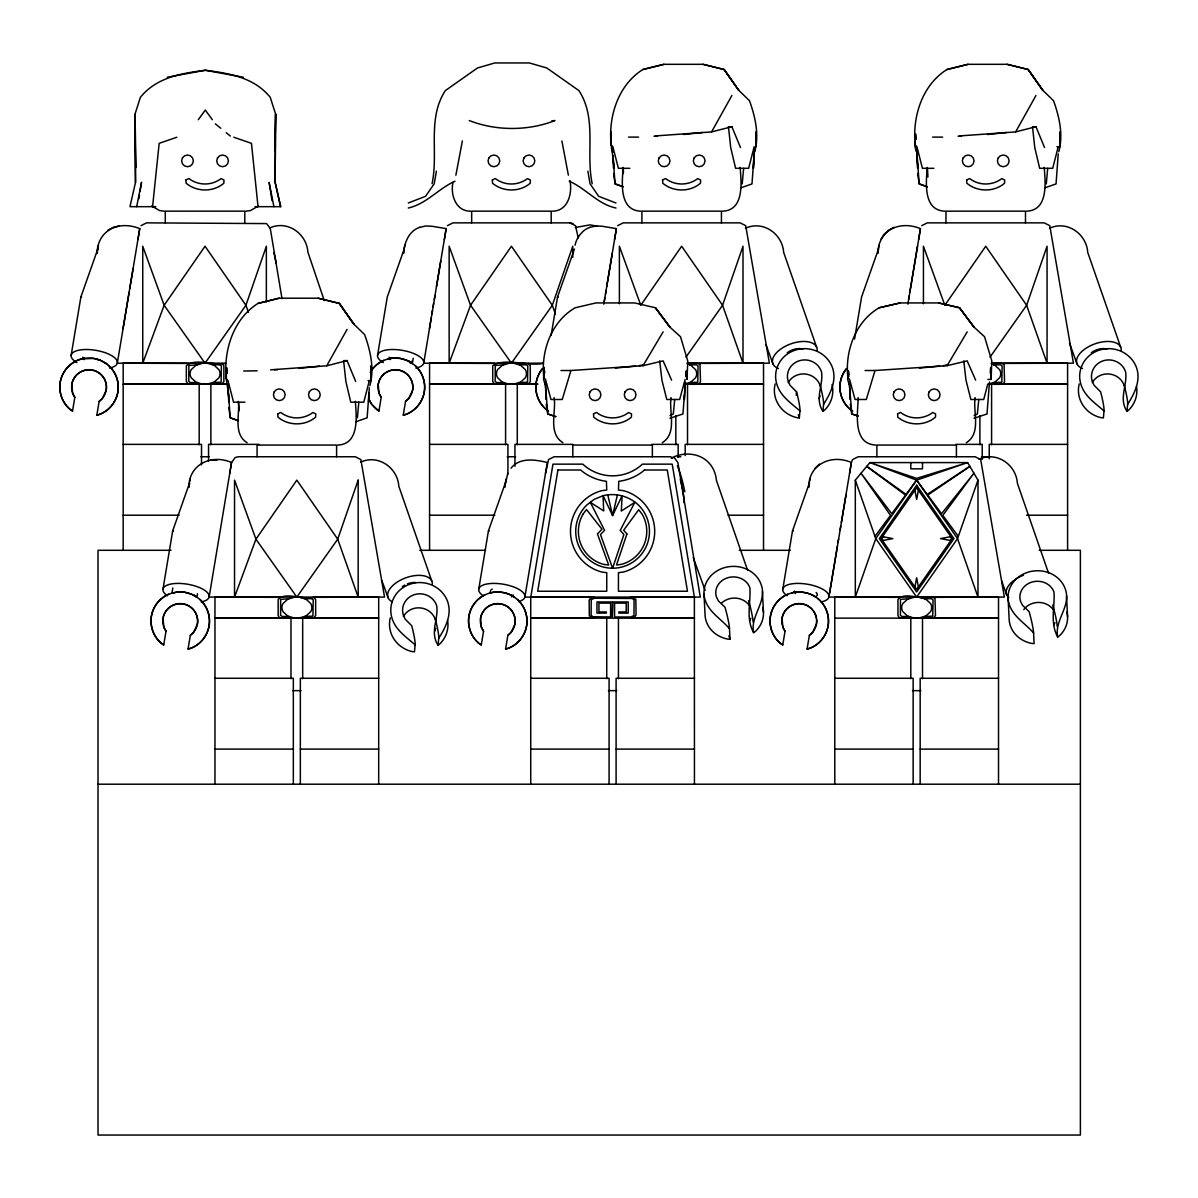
<?xml version="1.0" encoding="UTF-8"?>
<svg xmlns="http://www.w3.org/2000/svg" width="1198" height="1198" viewBox="0 0 1198 1198"><rect width="100%" height="100%" fill="white"/><g stroke="black" fill="none" stroke-linecap="round" stroke-linejoin="round"><path stroke-width="1.5" d="M244.961 402.199L233.55 402.199L228.009 380.59L226.332 378.808L226.422 367.666L226.961 373.132M368.58 402.199L368.924 393.244L367.142 417.803L355.671 421.846M671.584 380.17L663.108 360.868L643.026 365.69L570.937 370.511L562.251 399.488L550.975 399.488L545.509 379.407L543.862 377.759L543.937 367.412L543.592 379.407L544.985 384.124M629.789 168.304L618.378 168.304L612.852 146.695L611.175 144.913L611.265 131.915C609.123 144.284 614.185 155.965 613.601 168.304L613.002 155.695L615.038 183.908L623.245 186.798L615.113 183.908L613.601 173.5M684.447 394.666L684.372 399.488L685.406 382.072L682.95 413.969L669.996 418.267M975.651 380.17L967.175 360.868L947.094 365.69L875.004 370.511L866.304 399.488L855.043 399.488L849.577 379.407L847.914 377.759L847.974 370.871L847.66 379.407L849.053 384.124M933.856 168.304L922.445 168.304L916.904 146.695L915.242 144.913L915.317 133.772L914.973 146.695L916.38 151.757M274.941 150.978L275.6 114.11L270.254 97.338C254.126 77.391 229.207 73.303 205.307 70.263C181.407 73.303 156.489 77.391 140.376 97.338L135.03 114.11L135.509 182.306L129.983 206.67L155.77 206.67M226.392 367.651C224.49 379.392 229.462 390.473 228.773 402.199L227.77 384.109L230.211 417.803L238.402 420.693L230.286 417.803L228.773 407.41M753.752 159.349L753.422 168.304L754.56 148.372L751.985 183.908L740.499 187.951M369.868 385.666C374.57 368.714 370.452 350.894 364.656 334.616L353.904 324.209L339.244 303.408L318.219 298.212L279.134 298.212L258.034 303.408C233.236 318.953 223.247 350.804 226.332 378.808M754.695 151.757C759.412 134.82 755.294 117 749.499 100.722L738.747 90.314L724.071 69.514L703.061 64.318L663.962 64.318L642.877 69.514C618.063 85.058 608.09 116.91 611.175 144.913M1058.762 151.757C1063.48 134.82 1059.346 117 1053.551 100.722L1042.799 90.314L1028.139 69.514L1007.129 64.318L968.029 64.318L946.944 69.514C922.131 85.058 912.157 116.91 915.242 144.913M686.768 377.759L686.739 372.593L687.038 379.407L687.742 360.868L680.494 336.728L669.877 327.069L655.381 307.751L634.626 302.929L596.005 302.929L575.25 307.751C551.335 321.453 540.657 351.328 543.862 377.759M987.886 379.407L991.105 379.407L991.794 360.868L984.561 336.728L973.944 327.069L959.448 307.751L938.693 302.929L900.072 302.929L879.242 307.751C855.402 321.498 844.725 351.343 847.914 377.759M368.67 397.002L369.328 387.823M1058.223 153.928L1056.052 183.908L1044.566 187.951M989.473 382.072L987.017 413.969L974.049 418.267M990.192 372.937L990.611 367.516M447.588 620.235A29.231 27.883 5.1 0 1 440.01 643.76L438.094 645.243C429.513 632.439 438.753 619.052 436.701 605.799A17.446 16.637 5.1 0 0 414.987 594.478A17.446 16.637 5.1 0 0 403.307 615.098L405.164 619.141L411.678 625.7L412.307 628.037A23.391 2.591 74.4 0 1 415.122 644.809L414.478 651.817L412.022 651.562A29.231 27.883 5.1 0 1 390.293 617.824M438.094 645.243L438.738 638.235A23.391 2.591 74.4 0 0 435.922 621.448L435.293 619.126M796.221 395.145L796.52 391.806L790.006 385.247L788.134 381.204A17.446 16.637 5.1 0 1 799.83 360.583A17.446 16.637 5.1 0 1 821.543 371.904C823.58 385.157 814.34 398.545 822.936 411.348L824.853 409.866A29.231 27.883 5.1 0 0 832.056 384.528M775.136 383.929A29.231 27.883 5.1 0 0 796.865 417.653L799.321 417.922L799.95 410.914A23.391 2.591 74.4 0 0 797.134 394.127L796.52 391.806M822.936 411.348L823.565 404.34A23.391 2.591 74.4 0 0 820.75 387.553L820.136 385.232M1136.498 386.34A29.231 27.883 5.1 0 1 1128.92 409.866L1127.004 411.348C1118.408 398.545 1127.647 385.157 1125.596 371.904A17.446 16.637 5.1 0 0 1103.897 360.583A17.446 16.637 5.1 0 0 1092.202 381.204L1094.059 385.247L1100.588 391.806L1101.202 394.127A23.391 2.591 74.4 0 1 1104.017 410.914L1103.388 417.922L1100.917 417.653A29.231 27.883 5.1 0 1 1079.203 383.929M1127.004 411.348L1127.632 404.34A23.391 2.591 74.4 0 0 1124.817 387.553L1124.203 385.232M152.58 206.67L159.169 143.341L176.81 137.246M703.975 593.549L705.053 614.709A29.231 26.071 -2.9 0 0 727.56 639.073L730.016 639.268L729.477 628.68C721.495 619.216 709.456 612.717 705.203 600.243A29.231 26.071 -2.9 0 1 724.775 567.567A29.231 26.071 -2.9 0 1 761.179 584.654C767.469 601.83 749.933 615.847 753.632 632.679L755.549 631.271A29.231 26.071 -2.9 0 0 762.737 607.461M1008.087 597.907L1009.15 619.081A29.231 26.071 -2.9 0 0 1031.658 643.431L1034.114 643.625L1033.589 633.038C1025.593 623.574 1013.553 617.09 1009.3 604.616A29.231 26.071 -2.9 0 1 1028.887 571.94A29.231 26.071 -2.9 0 1 1065.292 589.027C1071.581 606.203 1054.03 620.22 1057.729 637.051L1059.646 635.629A29.231 26.071 -2.9 0 0 1066.849 611.834M357.378 417.803L358.816 402.199M742.206 183.908L743.644 168.304M1046.273 183.908L1047.711 168.304M462.368 140.945L455.884 175.178M138.923 198.748L139.492 195.094M140.076 191.44L141.529 182.306L136.692 206.67M98.431 245.231L97.068 253.452C97.412 230.256 118.692 220.073 139.747 228.623L137.92 239.66M229.717 473.554L231.543 462.518L209.126 597.083L384.543 597.083L360.868 459.568L355.312 456.752L238.357 456.752L235.242 457.486L231.543 462.518C211.357 453.653 188.625 464.539 188.865 487.361L189.598 482.929L172.677 530.879L162.973 589.161M404.834 245.231L403.471 253.452C404.415 242.79 408.578 231.139 419.689 227.35M419.674 227.335L425.634 225.988L431.729 226.212L446.15 228.623L444.323 239.66M506.005 479.125L504.628 487.361L507.772 473.33M575.07 245.231C575.983 238.971 582.153 229.657 589.925 227.35M589.91 227.335L595.87 225.988L601.965 226.212L616.386 228.623L614.559 239.66M849.547 473.554L851.374 462.518L828.941 597.083L1004.373 597.083L980.698 459.568L975.127 456.752L858.187 456.752L852.617 459.568L851.374 462.518C831.187 453.653 808.44 464.539 808.695 487.361L809.429 482.929L792.507 530.879L782.788 589.161M879.137 245.231L877.775 253.452C878.254 230.435 899.204 219.953 920.453 228.623L918.626 239.66M545.479 473.554L548.549 459.568L554.12 456.752L671.06 456.752M71.161 355.267L80.88 296.984L97.802 249.034M123.035 328.611L129.129 292.222M129.743 288.583L133.098 268.577M139.747 228.623L117.314 363.189L225.479 363.189M189.868 481.296L190.242 479.125M197.146 597.443L192.354 594.508L185.046 592.276L177.424 592.007L171.943 593.22L172.826 587.963M194.45 610.875A17.446 17.446 0 0 0 170.116 606.802A17.446 17.446 0 0 0 166.043 631.121L163.722 644.973C154.347 639.103 149.765 627.168 151.367 616.371A29.231 29.231 0 0 1 185.031 592.366A29.231 29.231 0 0 1 209.036 626.045C207.149 636.827 198.823 646.546 188.041 649.046L190.362 635.195A17.446 17.446 0 0 0 195.274 612.148M377.565 355.267L387.283 296.984L404.205 249.034M387.598 359.235L392.63 358.112L400.252 358.382L407.545 360.613L412.337 363.548L413.22 358.292M429.438 328.611L431.265 317.695M431.879 314.056L432.478 310.417M433.092 306.778L433.706 303.139M434.32 299.5L434.919 295.861M436.446 286.771L440.774 260.954M446.15 228.623L423.718 363.189L543.038 363.189M478.736 589.161L488.44 530.879L505.361 482.929M551.11 335.47L557.519 296.984L574.441 249.034M505.571 649.046L507.892 635.195A17.446 17.446 0 0 0 511.965 610.875A17.446 17.446 0 0 0 487.646 606.802A17.446 17.446 0 0 0 483.573 631.121L481.252 644.973C471.877 639.103 467.28 627.168 468.897 616.371A29.231 29.231 0 0 1 502.561 592.366A29.231 29.231 0 0 1 526.566 626.045C524.589 636.782 516.338 646.546 505.571 649.046L507.997 648.388A29.231 29.231 0 0 0 517.521 599.434M530.804 597.083L552.967 464.15L582.782 464.15A43.847 43.847 0 0 0 642.398 464.15L672.213 464.15L694.376 597.083L694.451 784.196M604.241 301.327L604.855 297.688M605.469 294.049L606.068 290.41M606.682 286.771L612.253 253.437M603.792 304.202L616.386 228.623M809.698 481.296L810.058 479.125M854.563 339.064L861.587 296.984L878.493 249.034M812.544 609.677A17.446 17.446 0 0 0 788.539 607.251A17.446 17.446 0 0 0 785.064 631.121L782.743 644.973C773.369 639.088 768.697 627.198 770.404 616.371A29.231 29.231 0 0 1 804.068 592.366A29.231 29.231 0 0 1 828.073 626.045C826.156 636.827 817.86 646.546 807.078 649.046L809.399 635.195A17.446 17.446 0 0 0 816.632 619.321M829.54 593.25L837.402 546.138M838.016 542.499L838.615 538.86M840.142 529.756L840.756 526.117M841.37 522.478L845.998 494.849M908.608 299.5L909.222 295.861M909.836 292.222L917.533 246.174M907.859 304.202L920.453 228.623M432.059 183.713C438.663 152.925 427.012 118.722 445.312 90.629L477.493 67.972L494.819 62.955L529.426 62.955L546.767 67.972L578.934 90.629C597.248 118.722 585.582 152.925 592.201 183.713M436.401 171.149L434.23 183.713L425.575 196.307L408.263 203.001M918.402 490.252L916.65 499.446L914.913 490.252M914.913 586.975L916.65 577.765L918.402 586.975M987.781 384.124L983.723 399.488L970.844 399.488L965.992 380.17L963.761 360.868M617.359 495.074L612.597 515.529L603.043 495.702L594.148 499.386L586.511 505.256A36.883 36.883 0 0 0 586.511 557.414A36.883 36.883 0 0 0 638.669 557.414A36.883 36.883 0 0 0 638.669 505.256C629.339 496.227 615.652 492.558 603.043 495.702L603.702 510.887L590.329 502.321L604.541 530.34L600.483 534.548L612.597 568.226L623.873 534.548L620.235 530.34L634.85 502.321L621.298 511.007L622.136 495.702L612.597 515.529L607.82 495.074M369.343 380.59L363.803 402.199L350.759 402.199L345.863 381.413L343.601 360.613L347.061 360.613L355.641 381.413M754.186 146.695L748.645 168.304L735.602 168.304L730.705 147.504L728.444 126.718M1058.238 146.695L1052.713 168.304L1039.669 168.304L1034.758 147.504L1032.511 126.718L1035.956 126.718L1044.536 147.504M685.121 379.407L679.655 399.488L666.777 399.488L661.925 380.17L659.694 360.868M977.987 480.143L957.546 538.606L916.65 597.083L875.768 538.606L855.312 480.143L869.883 462.593L967.625 462.593L977.987 480.143L977.987 597.083L957.546 538.606L916.65 480.143L869.883 462.593L916.65 478.376L967.625 462.593L916.65 480.143L906.077 494.4L866.753 466.366L905.553 495.118L891.761 513.717L861.033 473.255L890.533 515.38L874.974 536.36M753.632 632.679C745.635 618.378 750.906 602.714 749.888 587.799A17.446 15.544 -2.9 0 0 728.174 577.616A17.446 15.544 -2.9 0 0 716.494 597.098L718.366 600.887L724.985 607.236L725.659 609.557A23.391 2.591 74.4 0 1 729.477 628.68M1057.729 637.051C1049.747 622.735 1055.004 607.087 1054 592.171A17.446 15.544 -2.9 0 0 1032.287 581.973A17.446 15.544 -2.9 0 0 1020.606 601.471L1022.478 605.245L1029.097 611.594L1029.756 613.93A23.391 2.591 74.4 0 1 1033.589 633.038M270.628 369.823L326.725 365.809L347.061 329.42M655.456 135.928L711.567 131.915L731.888 95.511M959.523 135.928L1015.634 131.915L1035.956 95.511M438.738 638.235C445.401 627.782 451.796 615.383 447.992 602.654A29.231 27.883 5.1 0 0 411.603 583.666A29.231 27.883 5.1 0 0 392.016 618.243C395.684 630.178 406.317 637.111 415.122 644.809M823.565 404.34C830.244 393.887 836.548 381.443 832.835 368.759A29.231 27.883 5.1 0 0 796.43 349.771A29.231 27.883 5.1 0 0 776.843 384.348C780.527 396.283 791.144 403.217 799.95 410.914M1127.632 404.34C1134.311 393.887 1140.616 381.443 1136.902 368.759A29.231 27.883 5.1 0 0 1100.498 349.771A29.231 27.883 5.1 0 0 1080.91 384.348C1084.579 396.283 1095.212 403.217 1104.017 410.914M643.026 365.69L663.108 331.891M947.094 365.69L967.175 331.891M408.862 398.41L412.606 390.189A17.446 17.446 0 0 0 398.29 370.107A17.446 17.446 0 0 0 378.209 384.423L379.062 393.408L381.204 397.422M511.187 632.304L514.93 624.083A17.446 17.446 0 0 0 500.614 604.002A17.446 17.446 0 0 0 480.533 618.333L481.401 627.303L483.528 631.316M812.693 632.304L816.437 624.083A17.446 17.446 0 0 0 802.121 604.002A17.446 17.446 0 0 0 782.039 618.333L782.893 627.303L785.034 631.316M880.919 239.435L884.139 234.314L888.602 230.181L893.978 227.35M685.975 357.094L722.559 305.28L743 246.234L743 363.189L722.559 305.28L681.662 246.234L640.78 305.28L619.381 246.234L619.381 303.783M990.042 357.094L1026.626 305.28L1047.067 246.234L1047.067 363.189L1026.626 305.28L985.729 246.234L944.833 305.28L923.433 246.234L923.433 303.783M198.284 119.71L205.307 110.066L212.346 119.71M582.932 514.212L586.526 509.539L601.965 529.231L597.458 533.904L608.674 565.067L603.732 564.408A34.173 34.173 0 0 1 582.992 514.256M99.135 401.51L102.459 398.41L106.203 390.189A17.446 17.446 0 0 0 91.887 370.107A17.446 17.446 0 0 0 71.805 384.423L72.659 393.408L74.8 397.422M405.538 401.51L408.668 398.59M190.332 635.404L193.657 632.304L197.415 624.083A17.446 17.446 0 0 0 183.084 604.002A17.446 17.446 0 0 0 163.003 618.333L163.871 627.303L166.013 631.316M507.862 635.404L510.992 632.484M809.354 635.404L812.499 632.484M510.992 468.193C519.857 457.097 535.251 459.583 547.306 462.518L524.874 597.083L700.306 597.083L677.873 462.518L674.189 457.486M815.059 468.208L819.522 464.075M140.99 225.673L146.56 222.858L266.615 223.592L270.314 228.623L281.994 298.661M447.393 225.673L452.964 222.858L569.904 222.858L575.474 225.673L578.245 237.833M617.629 225.673L623.2 222.858L740.139 222.858L745.71 225.673L769.371 363.189L687.248 363.189M921.696 225.673L927.252 222.858L1044.207 222.858L1049.762 225.673L1073.438 363.189L991.315 363.189M258.364 206.011L250.502 210.563L245.964 211.162M662.299 442.706C677.499 433.092 668.769 411.902 671.06 397.571M966.352 442.706C981.566 433.092 972.836 411.902 975.127 397.571M225.688 363.428C213.978 366.109 195.454 357.558 186.334 365.734L186.334 381.668L188.221 383.974L227.545 384.004M221.974 383.974L223.861 381.668L223.861 365.734L221.974 363.428M543.218 363.383C528.573 366.753 504.658 357.289 492.737 365.734L492.737 381.668L494.624 383.974L537.662 384.019M528.378 383.974L530.265 381.668L530.265 365.734L528.378 363.428M378.688 784.196L378.688 597.083L313.786 597.338C304.292 600.617 284.944 591.063 278.146 599.629L278.146 615.562L279.239 617.449L281.889 618.228L378.688 618.138L214.966 618.138L280.018 617.869M685.271 384.259L696.742 384.333L699.392 383.555L700.486 381.668L699.991 364.402L696.742 363.084L687.412 363.144M313.786 617.869L315.658 615.562L315.658 599.629L313.786 597.338M989.323 384.259L1000.809 384.333L1003.46 383.555L1004.553 381.668L1004.059 364.402L1000.809 363.084L991.48 363.144M932.299 597.083C923.359 601.156 904.325 590.794 897.961 599.629L897.961 615.562L899.069 617.449L901.72 618.228L998.518 618.138L834.796 618.138M933.601 617.869L935.488 615.562L934.979 598.296L931.73 596.978L918.671 597.068L925.844 599.18L930.561 603.552A7.832 7.832 0 0 1 930.532 611.684L925.799 616.042L918.611 618.138M107.895 230.181L113.286 227.35L119.231 225.988M670.041 415.586L673.306 413.969L674.714 399.488M974.109 415.586L977.358 413.969L978.781 399.488M455 181.212C438.423 188.58 426.548 203.885 408.263 208.033M513.388 384.244L520.576 382.147L525.308 377.789A7.832 7.832 0 0 0 525.338 369.658L520.621 365.285L513.448 363.174M988.949 384.004L994.879 382.147L999.611 377.789A7.832 7.832 0 0 0 999.641 369.658L994.909 365.285L991.525 363.893M171.943 593.22L173.755 592.77M489.937 593.1C496.167 591.018 508.027 591.962 514.661 597.443M791.429 593.1C797.269 590.569 811.076 592.875 815.763 597.173M711.567 131.915L731.888 126.718L740.469 147.504M1015.634 131.915L1035.956 126.718M326.725 365.809L347.061 360.613M663.962 64.318L642.877 69.514M947.004 69.514L968.029 64.318M279.134 298.212L258.034 303.408M594.358 597.083L590.674 597.967L589.146 600.093L589.326 615.907L594.358 618.138M630.822 618.138L634.506 617.255L636.033 615.128L635.868 599.314L630.822 597.083M639.328 365.69L642.727 364.881M943.395 365.69L946.794 364.881M82.542 358.876L93.848 358.382L101.141 360.613L105.933 363.548L104.376 362.53M388.946 358.876L391.102 358.367M794.918 592.276L796.475 591.902A29.231 29.231 0 0 0 793.45 592.351M269.625 228.009C287.295 219.758 306.688 233.64 307.871 252.074L324.284 300.608M575.31 227.5L590.015 224.88L597.338 226.182M745.411 228.294C763.066 220.028 782.474 233.909 783.642 252.344L816.602 347.106M1049.478 228.294C1067.133 220.028 1086.541 233.909 1087.709 252.344L1120.669 347.106M879.302 307.751L900.072 302.929M360.568 462.188C378.239 453.922 397.646 467.804 398.814 486.238L431.759 581M979.155 459.238C996.811 450.972 1016.218 464.854 1017.387 483.288L1048.475 572.944M96.858 415.047L99.269 414.493A29.231 29.231 0 0 0 108.793 365.54M403.262 415.047L405.673 414.493A29.231 29.231 0 0 0 415.197 365.54M188.071 648.942L190.482 648.388A29.231 29.231 0 0 0 199.991 599.434M807.093 648.942L809.504 648.388A29.231 29.231 0 0 0 817.875 598.446M84.684 358.457L80.745 359.325M203.121 363.174L195.948 365.27L191.201 369.628A7.832 7.832 0 0 0 191.186 377.759L195.903 382.117L202.717 384.244M206.984 384.244L214.172 382.147L218.905 377.789A7.832 7.832 0 0 0 218.934 369.658L214.217 365.285L207.044 363.174M509.524 363.174L502.351 365.27L497.604 369.628A7.832 7.832 0 0 0 497.589 377.759L502.306 382.117L509.12 384.244M684.882 384.004L690.812 382.147L695.544 377.789A7.832 7.832 0 0 0 695.574 369.658L690.857 365.285L687.457 363.893M294.933 597.068L287.745 599.165L282.998 603.522A7.832 7.832 0 0 0 282.983 611.654L287.7 616.012L294.528 618.138M298.796 618.138L305.969 616.042L310.716 611.684A7.832 7.832 0 0 0 310.731 603.552L306.014 599.18L298.841 597.068M914.748 597.068L907.575 599.165L902.828 603.522A7.832 7.832 0 0 0 902.813 611.654L907.53 616.012L914.344 618.138M167.271 77.241L205.307 70.263L243.344 77.241M552.368 211.162C568.047 211.282 572.629 193.118 569.904 180.509M722.604 211.162C744.572 210.384 741.277 182.096 740.139 167.421M1026.656 211.162C1048.624 210.384 1045.345 182.096 1044.207 167.421M337.761 445.057C359.729 444.278 356.45 415.991 355.312 401.315M683.519 134.505L702.612 132.469M987.571 134.505L1006.679 132.469M298.676 368.415L319.522 366.184M615.323 368.1L635.644 366.064M919.375 368.1L939.711 366.064M551.889 120.818L554.959 120.549C528.138 131.091 496.107 131.091 469.287 120.549M274.357 369.823L277.831 369.613M654.048 136.213L657.477 136.018M958.115 136.213L961.545 136.018M257.181 370.811L243.688 371.006M698.614 363.428L763.53 363.189L763.53 550.301M1002.681 363.428L1067.598 363.189L1067.598 550.301M188.221 383.974L123.169 384.244L227.56 384.244M494.624 383.974L429.573 384.244L537.677 384.244M933.601 597.338L998.518 597.083L998.518 784.196M632.17 597.188L694.451 597.083M593.01 618.033L530.729 618.138L694.451 618.138L632.17 618.033M724.146 69.514L738.747 90.314L724.146 69.514L703.061 64.318M1028.139 69.514L1042.799 90.314L1028.213 69.514L1007.129 64.318M728.444 126.718L731.888 126.718M628.516 137.111L638.594 137.111M932.583 137.111L942.646 137.111M1056.921 146.695L1060.185 146.695L1059.826 131.915L1059.916 144.913M255.024 206.67L280.646 206.67L275.121 182.306L275.6 114.11L275.121 182.306L280.632 206.67M339.319 303.408L353.904 324.209L339.319 303.408L318.219 298.212M959.448 307.751L973.944 327.069L959.523 307.751L938.693 302.929M197.056 364.806L188.85 365.495L188.775 381.443L190.407 382.596L197.071 382.596M213.049 364.806L219.788 364.806L221.405 365.959L221.121 382.222L213.049 382.596M503.459 364.806L495.253 365.495L495.178 381.443L496.811 382.596L503.459 382.596M519.453 364.806L526.192 364.806L527.809 365.959L527.524 382.222L519.453 382.596M689.689 364.806L696.412 364.806L698.045 365.959L697.76 382.222L689.689 382.596M993.756 364.806L1000.48 364.806L1002.112 365.959L1001.827 382.222L993.756 382.596M560.993 370.511L570.937 370.511M865.061 370.511L875.004 370.511M368.026 380.59L371.29 380.59L370.916 365.809L371.021 378.808M684.178 384.244L763.53 384.244L698.614 383.974M988.23 384.244L1067.598 384.244L1002.681 383.974M123.169 444.368L201.519 444.368L201.519 464.884M259.082 444.368L208.542 444.368L208.542 461.155M429.573 444.368L507.922 444.368L507.922 474.198M572.899 444.368L514.945 444.368L514.945 466.247M651.712 444.368L678.158 444.368L678.158 457.426M763.53 444.368L685.181 444.368L685.181 455.554M955.779 444.368L982.225 444.368L982.225 459.283M1067.598 444.368L989.234 444.368L989.234 458.774M200.86 456.752L209.201 456.752M507.263 456.752L515.604 456.752M677.484 456.752L680.838 456.752M981.551 456.752L989.907 456.752M123.169 515.215L179.131 515.215M429.573 515.215L494.864 515.215M728.085 515.215L763.53 515.215M1026.551 515.215L1067.598 515.215M171 550.301L98.026 550.301L98.026 1135.045L1080.386 1135.045L1080.386 550.301L1039.22 550.301M419.854 550.301L485.534 550.301M739.271 550.301L790.351 550.301M288.868 598.701L280.646 599.389L280.587 615.338L282.219 616.491L288.868 616.491M304.846 598.701L311.585 598.701L313.217 599.854L312.918 616.116L304.861 616.491M908.683 598.701L900.477 599.389L900.402 615.338L902.034 616.491L908.683 616.491M924.676 598.701L931.415 598.701L933.032 599.854L932.748 616.116L924.676 616.491M214.966 678.278L293.33 678.278L293.33 784.196M378.688 678.278L300.339 678.278L300.339 784.196M530.729 678.278L609.078 678.278L609.078 784.196M694.451 678.278L616.101 678.278L616.101 784.196M834.796 678.278L913.146 678.278L913.146 784.196M998.518 678.278L920.169 678.278L920.169 784.196M292.656 690.647L301.012 690.647M608.419 690.647L616.76 690.647M912.472 690.647L920.828 690.647M214.966 749.109L293.33 749.109M300.339 749.109L378.688 749.109M530.729 749.109L609.078 749.109M616.101 749.109L694.451 749.109M834.796 749.109L913.146 749.109M920.169 749.109L998.518 749.109M98.026 784.196L1080.386 784.196M593.01 597.188L530.729 597.083L530.729 784.196M494.624 363.428L429.573 363.189L429.573 550.301M188.221 363.428L123.169 363.189L123.169 550.301M899.833 597.338L834.796 597.083L834.796 784.196M280.018 597.338L214.966 597.083L214.966 784.196M211.028 459.882L217.138 460.107M944.803 211.162C922.834 210.384 926.114 182.096 927.252 167.421M640.735 211.162C618.767 210.384 622.047 182.096 623.2 167.421M470.5 211.162C455.749 211.327 450.268 194.645 452.964 182.381M164.096 211.162L159.559 210.563L151.697 206.011M875.723 445.057C852.107 443.859 857.873 412.861 858.187 397.571M557.519 296.984L558.298 297.104M80.88 296.984L81.659 297.104M792.507 530.879L793.286 531.014M488.44 530.879L489.218 531.014M172.677 530.879L173.47 531.014M569.904 222.858L573.018 223.592M97.053 359.25L100.033 360.164M233.82 137.246L251.46 143.341L258.034 206.67M615.997 203.001L598.671 196.307L590.015 183.713L587.859 171.149M615.997 208.033C597.562 204.124 585.927 188.4 569.245 181.212M852.617 411.079C843.242 405.194 838.57 393.303 840.277 382.476A29.231 29.231 0 0 1 846.552 368.714M546.782 410.001C538.726 403.471 534.518 392.794 536.21 382.476A29.231 29.231 0 0 1 542.484 368.714M850.535 409.656L852.632 410.974M548.579 410.974L546.483 409.656A29.231 29.231 0 0 1 542.514 368.505M782.773 644.868L780.662 643.551A29.231 29.231 0 0 1 787.625 594.178M378.942 410.974L376.846 409.656A29.231 29.231 0 0 1 369.269 400.132M481.267 644.868L479.17 643.551A29.231 29.231 0 0 1 484.726 594.822M72.539 410.974L70.442 409.656A29.231 29.231 0 0 1 84.729 358.187M163.737 644.868L161.64 643.551A29.231 29.231 0 0 1 168.604 594.178M408.907 361.362L412.337 363.548M511.232 595.256L513.103 596.439M193.717 595.256L195.573 596.439M562.895 442.706C547.681 433.092 556.411 411.902 554.12 397.571M247.132 442.706C232.906 434.035 240.004 414.613 238.357 401.315M215.355 123.858L220.791 128.276M226.212 132.708L230.301 136.033M958.325 536.36L942.781 515.38L973.929 473.255L941.538 513.717L927.761 495.118L969.856 466.366L927.222 494.4L916.65 480.143L875.768 538.606L855.312 597.083L855.312 480.143M368.729 398.859L371.605 404.25L378.927 411.079L381.234 397.227A17.446 17.446 0 0 1 385.322 372.907A17.446 17.446 0 0 1 409.641 376.981A17.446 17.446 0 0 1 405.568 401.3L403.247 415.152C414.014 412.651 422.34 402.932 424.242 392.135A29.231 29.231 0 0 0 370.212 372.473M1069.514 343.212L1077.047 363.967M1001.708 581.075L1006.724 594.912M766.076 344.949L772.98 363.967M747.537 570.128L716.449 480.488C714.308 457.531 691.516 448.007 671.224 458.055A29.186 5.496 76.9 0 1 672.767 458.385M693.223 557.519L705.158 590.374M381.877 580.566L388.152 597.862M555.423 314.056L552.323 305.28L511.426 246.234L470.544 305.28L449.145 363.189L449.145 246.234L470.544 305.28L511.426 363.189L552.323 305.28L572.764 246.234L572.764 257.375M248.405 312.289L245.919 305.28L205.023 246.234L164.141 305.28L142.742 363.189L142.742 246.234L164.141 305.28L205.023 363.189L245.919 305.28L266.36 246.234L266.36 301.926M728.863 635.868L730.016 639.268M798.317 414.733L799.321 417.922M1052.713 605.02L1053.371 607.356A23.391 2.591 74.4 0 1 1057.205 626.464M748.6 600.662L749.274 602.983A23.391 2.591 74.4 0 1 753.093 622.106M568.376 175.178L561.892 140.945M684.822 491.719L683.13 483.932A29.186 5.496 76.9 0 0 677.349 465.842M276.229 263.305L274.552 255.503A29.186 5.496 76.9 0 0 273.803 252.568M273.923 206.67L269.116 182.306L272.006 200.575M850.325 404.31L851.823 413.969L858.262 416.11L851.733 413.969L849.292 382.072L850.325 399.488L849.996 391.177M546.258 404.31L547.756 413.969L555.782 416.649L547.756 413.969L545.225 382.072L546.258 399.488L545.929 391.177M927.941 176.975L927.447 168.304M917.668 173.5L919.18 183.908L927.312 186.798L919.18 183.908L916.53 148.372L917.668 168.304L917.339 159.349M239.046 410.869L238.537 402.199M848.723 374.794L848.439 371.155L848.843 376.546M544.521 372.967L544.087 367.516L544.506 372.937M915.467 133.742L915.871 139.238L915.467 133.742M612.732 152.041L612.463 148.372L612.732 152.101M226.557 367.636L226.961 373.147M1066.534 596.005L1067.583 616.895M762.422 591.647L763.485 612.537M991.105 379.407L990.836 369.119L990.836 377.759M756.118 146.695L755.758 131.915L755.848 144.913M135.988 167.57L135.03 114.11L135.509 182.306M1025.488 222.858L1025.488 211.162L945.971 211.162L945.971 222.858M991.585 383.615L991.585 444.757M979.889 415.811L979.889 444.757M956.423 456.752L956.423 445.057L876.891 445.057L876.891 456.752M922.505 462.593L922.505 468.837L910.809 468.837L910.809 462.593M922.505 617.509L922.505 678.652M910.809 617.509L910.809 678.652M721.436 222.858L721.436 211.162L641.903 211.162L641.903 222.858M687.517 383.615L687.517 444.757M675.822 415.811L675.822 444.757M652.356 456.752L652.356 445.057L572.824 445.057L572.824 456.752M623.379 168.304L623.379 173.5M618.438 617.509L618.438 678.652M606.742 617.509L606.742 678.652M551.2 222.858L551.2 211.162L471.668 211.162L471.668 222.858M517.281 383.615L517.281 444.757M505.586 383.615L505.586 444.757M336.593 456.752L336.593 445.057L257.076 445.057L257.076 456.752M302.675 617.509L302.675 678.652M290.979 617.509L290.979 678.652M244.796 222.858L244.796 211.162L165.264 211.162L165.264 222.858M210.878 383.615L210.878 444.757M199.182 383.615L199.182 444.757M371.066 370.961A29.231 29.231 0 0 1 383.794 360.284M388.122 358.801A29.231 29.231 0 0 1 391.132 358.187M408.937 361.167A29.231 29.231 0 0 1 411.588 362.724M412.082 361.017A11.591 4.418 9.5 0 1 410.18 362.949M390.368 359.64A11.591 4.418 9.5 0 1 389.2 357.199M383.27 362.605A23.391 8.925 9.5 0 1 385.382 350.16A23.391 8.925 9.5 0 1 418.012 355.611A23.391 8.925 9.5 0 1 415.901 368.056M849.397 408.653A29.231 29.231 0 0 1 846.582 368.505M1092.291 382.551A17.446 16.637 5.1 0 1 1109.393 374.031A17.446 16.637 5.1 0 1 1124.338 385.921M1091.288 352.781A11.591 6.11 -20 0 1 1106.967 349.127M1082.498 368.475A23.391 12.339 -20 0 1 1091.004 345.458A23.391 12.339 -20 0 1 1121.223 350.325M820.136 395.924A17.446 16.637 5.1 0 1 818.923 398.575M788.224 382.551A17.446 16.637 5.1 0 1 805.341 374.031A17.446 16.637 5.1 0 1 820.271 385.921M787.221 352.781A11.591 6.11 -20 0 1 802.9 349.127M778.43 368.475A23.391 12.339 -20 0 1 786.936 345.458A23.391 12.339 -20 0 1 817.156 350.325M193.732 595.062A29.231 29.231 0 0 1 196.382 596.619M435.713 628.426A17.446 16.637 5.1 0 1 434.754 631.166M403.397 616.446A17.446 16.637 5.1 0 1 420.498 607.925A17.446 16.637 5.1 0 1 435.443 619.815M402.378 586.676A11.591 6.11 -20 0 1 404.744 585.118M407.455 583.845A11.591 6.11 -20 0 1 415.826 582.528M392.33 601.83A23.391 12.339 -20 0 1 403.022 578.934A23.391 12.339 -20 0 1 432.328 584.22M197.281 593.729A11.591 4.418 9.5 0 1 196.891 595.975M167.421 595.72A23.391 8.925 9.5 0 1 171.808 583.875A23.391 8.925 9.5 0 1 203.84 589.775A23.391 8.925 9.5 0 1 201.309 601.95M750.817 618.318A17.446 15.544 -2.9 0 1 749.619 620.834M721.57 603.088A17.446 15.544 -2.9 0 1 749.094 605.289M680.254 479.574A20.471 3.849 76.9 0 1 684.013 502.741M511.261 595.062A29.231 29.231 0 0 1 513.912 596.619M483.168 595.72A23.391 8.925 9.5 0 1 487.047 583.965A23.391 8.925 9.5 0 1 518.719 589.251A23.391 8.925 9.5 0 1 518.509 601.621M513.238 594.912A11.591 4.418 9.5 0 1 511.336 596.844M490.566 592.291A11.591 4.418 9.5 0 1 490.356 591.093M490.94 590.03A11.591 4.418 9.5 0 1 492.258 589.176M1054.929 622.69A17.446 15.544 -2.9 0 1 1053.731 625.191M1023.781 609.602A17.446 15.544 -2.9 0 1 1053.192 609.647M1008.776 597.532A23.391 12.339 -20 0 1 1023.481 575.205M813.472 610.875A17.446 17.446 0 0 1 816.422 617.824M816.138 592.486A11.591 4.418 9.5 0 1 815.404 596.844M795.592 593.534A11.591 4.418 9.5 0 1 794.424 591.093M787.236 595.72A23.391 8.925 9.5 0 1 791.638 583.875A23.391 8.925 9.5 0 1 823.67 589.775A23.391 8.925 9.5 0 1 821.124 601.95M105.184 362.724A29.231 29.231 0 0 1 107.64 364.551M83.965 359.64A11.591 4.418 9.5 0 1 82.797 357.199M76.882 362.605A23.391 8.925 9.5 0 1 78.978 350.16A23.391 8.925 9.5 0 1 111.609 355.611A23.391 8.925 9.5 0 1 109.497 368.056M60.17 382.476C58.447 393.303 63.15 405.194 72.524 411.079L74.83 397.227A17.446 17.446 0 0 1 78.918 372.907A17.446 17.446 0 0 1 103.238 376.981A17.446 17.446 0 0 1 99.164 401.3L96.843 415.152C107.61 412.651 115.936 402.932 117.838 392.135A29.231 29.231 0 0 0 93.833 358.472A29.231 29.231 0 0 0 60.17 382.476M686.259 371.155L685.84 376.606L686.259 371.125M557.924 470.005L537.707 591.243L606.742 591.243L606.742 572.674L601.696 572A42.095 42.095 0 0 1 601.696 490.671L606.742 490.012L606.413 481.326A49.702 49.702 0 0 1 583.591 472.371L580.686 470.005L557.924 470.005M591.228 599.614L591.108 615.053L592.74 616.745L610.606 617L610.606 603.103L598.94 603.103L598.94 611.953L606.338 611.953L606.338 613.091L596.963 613.091L596.963 601.965L612.328 601.965L612.328 617L612.852 601.965L628.216 601.965L628.216 613.091L618.842 613.091L618.842 611.953L626.24 611.953L626.24 603.103L614.574 603.103L614.574 617L630.702 617L633.952 615.607L634.086 600.168L632.439 598.476L594.478 598.221L591.228 599.614M185.96 179.955L186.124 183.219C196.697 192.144 213.334 192.264 223.861 183.219L223.966 180.029L221.121 178.592C211.612 185.765 198.389 185.825 188.91 178.532L185.96 179.955M277.771 413.849L277.921 417.129C288.508 426.039 305.131 426.159 315.658 417.114L315.778 413.924L312.918 412.501C303.408 419.659 290.186 419.719 280.721 412.426L277.771 413.849M492.363 179.955L492.528 183.219C503.1 192.144 519.737 192.264 530.265 183.219L530.37 180.029L527.524 178.592C518.015 185.765 504.792 185.825 495.313 178.532L492.363 179.955M593.519 413.849L593.684 417.129C604.271 426.039 620.893 426.159 631.421 417.114L631.526 413.924L628.68 412.501C619.171 419.659 605.948 419.719 596.484 412.426L593.519 413.849M662.599 179.955L662.764 183.219C673.336 192.144 689.958 192.264 700.501 183.219L700.605 180.029L697.76 178.592C688.251 185.765 675.028 185.825 665.549 178.532L662.599 179.955M897.587 413.849L897.751 417.129C908.324 426.039 924.946 426.159 935.488 417.114L935.593 413.924L932.748 412.501C923.239 419.659 910.016 419.719 900.537 412.426L897.587 413.849M966.666 179.955L966.831 183.219C977.403 192.144 994.026 192.264 1004.568 183.219L1004.673 180.029L1001.827 178.592C992.303 185.765 979.095 185.825 969.616 178.532L966.666 179.955M182.425 157.941L181.647 160.861L182.425 163.797L184.567 165.938L187.487 166.717L190.407 165.938L192.549 163.797L193.342 160.861L192.549 157.941L190.407 155.8L187.487 155.021L184.567 155.8L182.425 157.941M217.512 157.941L216.718 160.861L217.512 163.797L219.653 165.938L222.573 166.717L225.494 165.938L227.635 163.797L228.414 160.861L227.635 157.941L225.494 155.8L222.573 155.021L219.653 155.8L217.512 157.941M274.222 391.836L273.444 394.771L274.222 397.691L276.364 399.833L279.284 400.611L282.219 399.833L284.36 397.691L285.139 394.771L284.36 391.836L282.219 389.694L279.284 388.916L276.364 389.694L274.222 391.836M309.309 391.836L308.53 394.771L309.309 397.691L311.45 399.833L314.37 400.611L317.29 399.833L319.432 397.691L320.225 394.771L319.432 391.836L317.29 389.694L314.37 388.916L311.45 389.694L309.309 391.836M488.829 157.941L488.05 160.861L488.829 163.797L490.97 165.938L493.89 166.717L496.811 165.938L498.952 163.797L499.746 160.861L498.952 157.941L496.811 155.8L493.89 155.021L490.97 155.8L488.829 157.941M523.915 157.941L523.122 160.861L523.915 163.797L526.057 165.938L528.977 166.717L531.897 165.938L534.038 163.797L534.817 160.861L534.038 157.941L531.897 155.8L528.977 155.021L526.057 155.8L523.915 157.941M589.985 391.836L589.206 394.771L589.985 397.691L592.126 399.833L595.047 400.611L597.967 399.833L600.108 397.691L600.902 394.771L600.108 391.836L597.967 389.694L595.047 388.916L592.126 389.694L589.985 391.836M659.065 157.941L658.271 160.861L659.065 163.797L661.206 165.938L664.126 166.717L667.046 165.938L669.188 163.797L669.967 160.861L669.188 157.941L667.046 155.8L664.126 155.021L661.206 155.8L659.065 157.941M625.071 391.836L624.293 394.771L625.071 397.691L627.213 399.833L630.133 400.611L633.053 399.833L635.195 397.691L635.973 394.771L635.195 391.836L633.053 389.694L630.133 388.916L627.213 389.694L625.071 391.836M694.151 157.941L693.357 160.861L694.151 163.797L696.293 165.938L699.213 166.717L702.133 165.938L704.274 163.797L705.053 160.861L704.274 157.941L702.133 155.8L699.213 155.021L696.293 155.8L694.151 157.941M894.052 391.836L893.259 394.771L894.052 397.691L896.194 399.833L899.114 400.611L902.034 399.833L904.176 397.691L904.954 394.771L904.176 391.836L902.034 389.694L899.114 388.916L896.194 389.694L894.052 391.836M963.132 157.941L962.338 160.861L963.132 163.797L965.259 165.938L968.194 166.717L971.114 165.938L973.255 163.797L974.034 160.861L973.255 157.941L971.114 155.8L968.194 155.021L965.259 155.8L963.132 157.941M929.139 391.836L928.345 394.771L929.139 397.691L931.28 399.833L934.2 400.611L937.121 399.833L939.262 397.691L940.041 394.771L939.262 391.836L937.121 389.694L934.2 388.916L931.28 389.694L929.139 391.836M998.204 157.941L997.425 160.861L998.204 163.797L1000.345 165.938L1003.28 166.717L1006.2 165.938L1008.342 163.797L1009.12 160.861L1008.342 157.941L1006.2 155.8L1003.28 155.021L1000.345 155.8L998.204 157.941M626.913 533.949L616.506 564.992L621.433 564.348A34.173 34.173 0 0 0 642.188 514.256L638.714 509.734L623.664 530.205L626.913 533.949M358.172 480.143L337.716 539.175L296.834 597.083L255.938 539.175L234.538 480.143L234.538 597.083L255.938 539.175L296.834 480.143L337.716 539.175L358.172 597.083L358.172 480.143M916.65 485.25L879.347 538.606L916.65 591.962L953.967 538.606L916.65 485.25M916.65 487.751L881.099 538.606L916.65 589.461L952.215 538.606L916.65 487.751M644.494 470.005L641.589 472.371A49.702 49.702 0 0 1 618.767 481.326L618.438 490.012L623.484 490.671A42.095 42.095 0 0 1 623.484 572L618.438 572.674L618.438 591.243L687.472 591.243L667.271 470.005L644.494 470.005M883.585 536.869L881.099 538.606L883.585 540.358L892.795 538.606L883.585 536.869M952.215 538.606L949.729 540.358L940.52 538.606L949.729 536.869L952.215 538.606M655.456 307.751L669.877 327.069L655.456 307.751"/></g></svg>
